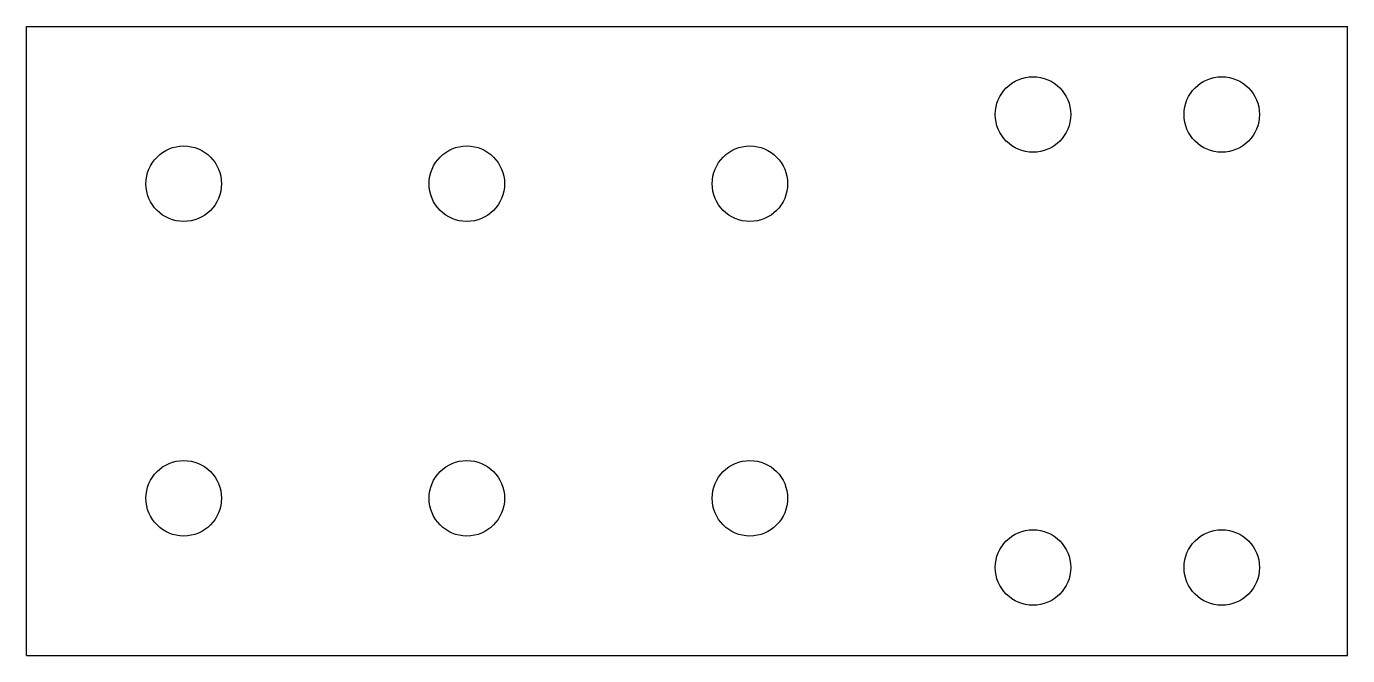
# Model space of a CAD drawing. Header units: millimetres. Extents: x 0 to 420, y 0 to 200.
import ezdxf

# ---------------------------------------------------------------- set-up
doc = ezdxf.new("R2010")
doc.units = ezdxf.units.MM

msp = doc.modelspace()

# ---------------------------------------------------------------- linework, layer by layer
at = {"layer": ''}
for centre in [(320, 172), (380, 172), (320, 28), (380, 28)]:
    msp.add_circle(centre, 12, dxfattribs=at)
at = {"layer": 'P2', "ltscale": 0.3}
for p, q in [((0, 200), (50, 200)), ((0, 150), (0, 200)), ((50, 200), (140, 200)), ((140, 200), (230, 200)), ((230, 200), (420, 200)), ((420, 150), (420, 200)), ((0, 50), (0, 150)), ((420, 50), (420, 150)), ((0, 0), (0, 50)), ((420, 0), (420, 50)), ((0, 0), (50, 0)), ((50, 0), (140, 0)), ((140, 0), (230, 0)), ((230, 0), (420, 0))]:
    msp.add_line(p, q, dxfattribs=at)
at = {"layer": 'P2'}
for centre in [(50, 150), (140, 150), (230, 150), (50, 50), (140, 50), (230, 50)]:
    msp.add_circle(centre, 12, dxfattribs=at)

doc.saveas('drawing.dxf')
